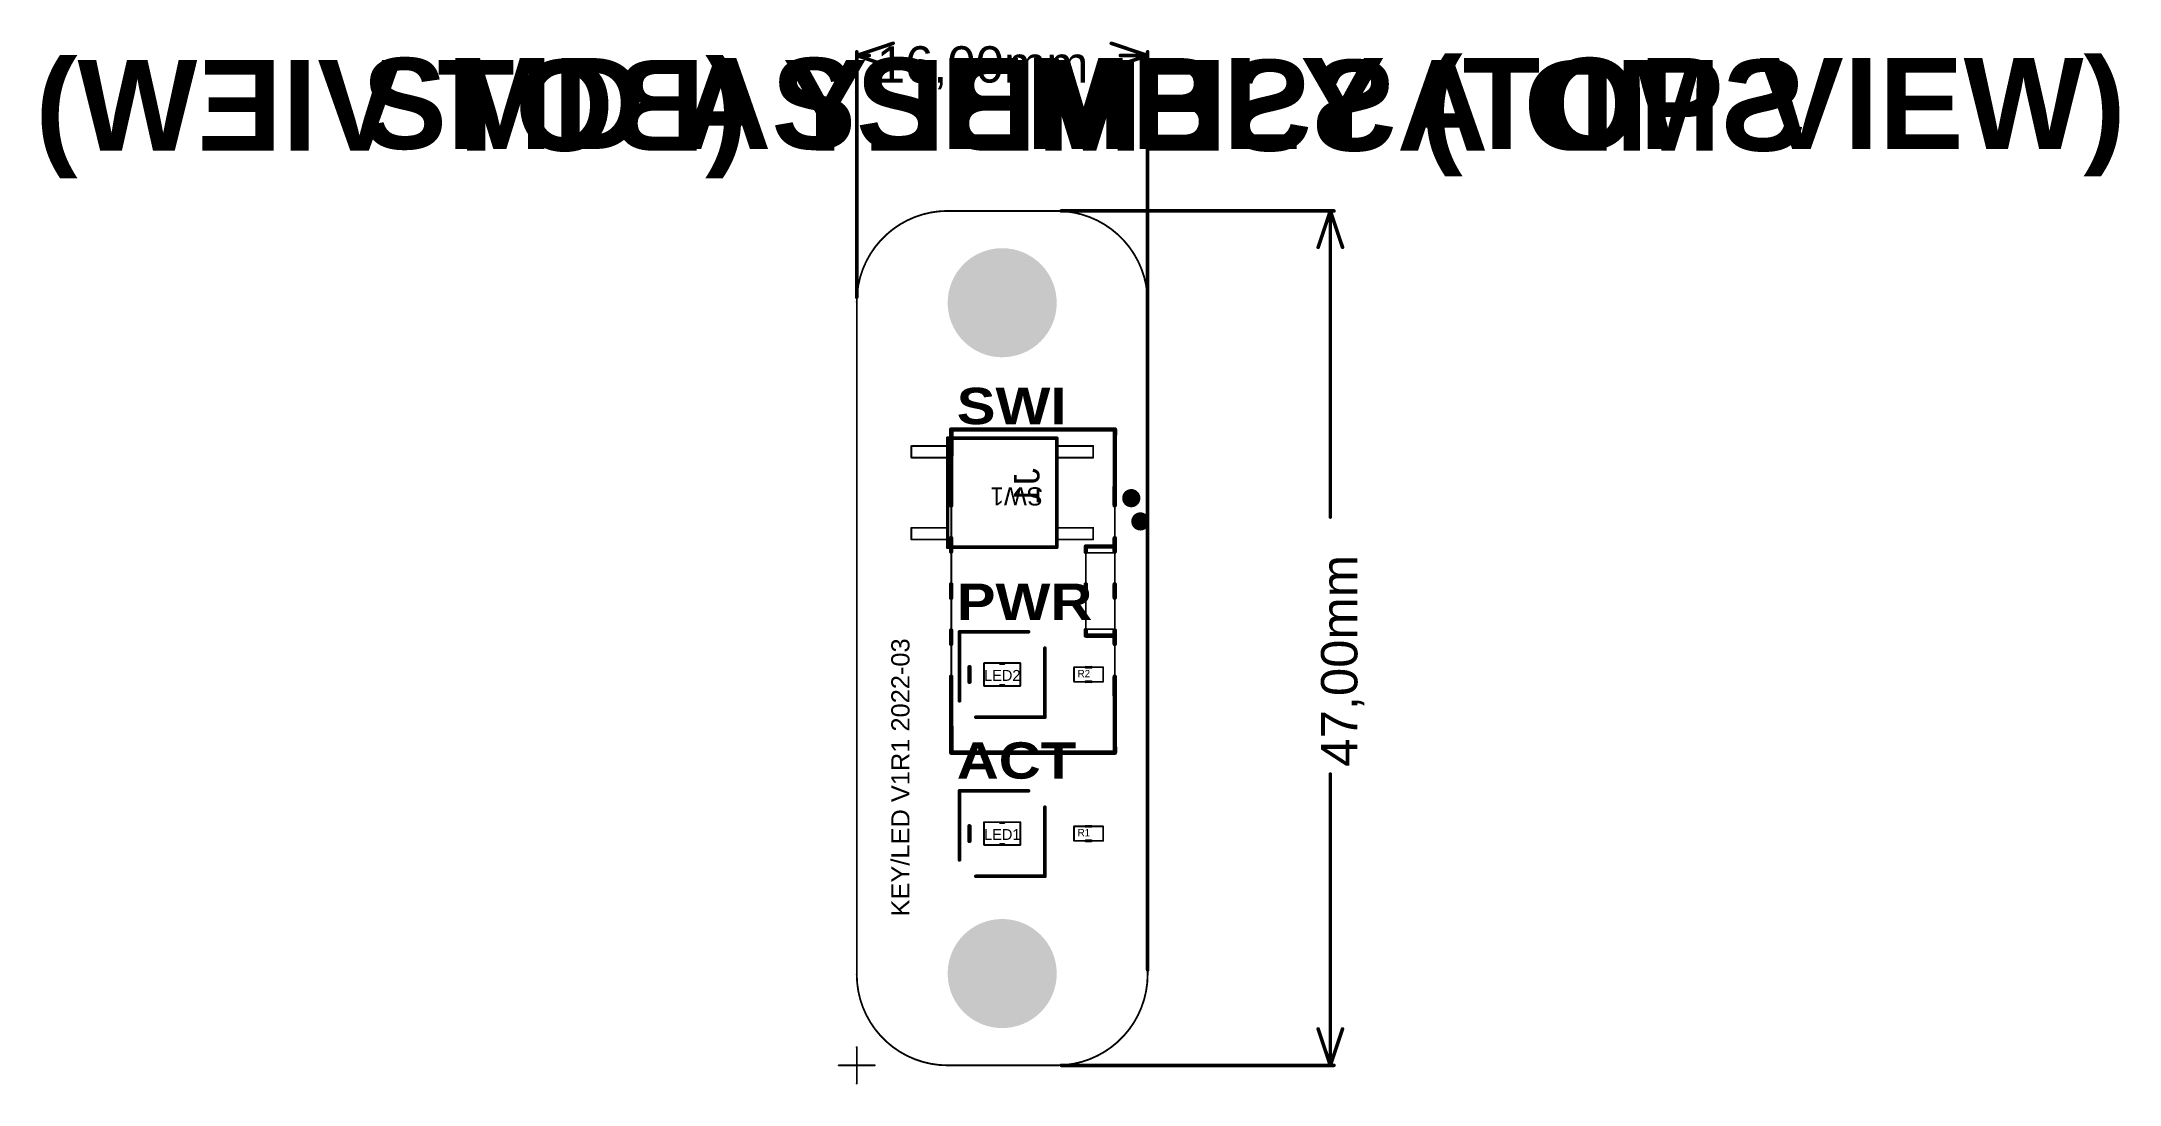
# Model space of a CAD drawing. Header units: millimetres. Extents: x -45 to 69, y -1 to 56.
import ezdxf

# ---------------------------------------------------------------- set-up
doc = ezdxf.new("R2010")
doc.units = ezdxf.units.MM
for name, color, linetype in [('BottomOverlay', 54, 'Continuous'), ('Mechanical1', 6, 'Continuous'), ('Mechanical10', 56, 'Continuous'), ('Mechanical19', 56, 'Continuous'), ('Mechanical20', 56, 'Continuous'), ('MultiLayer', 9, 'Continuous'), ('TopOverlay', 2, 'Continuous')]:
    doc.layers.add(name, color=color, linetype=linetype)
doc.styles.add('Arial', font='', dxfattribs={"height": 0.2})
doc.styles.add('Arial Black', font='', dxfattribs={"height": 0.2})
doc.styles.add('Microsoft Sans Serif', font='', dxfattribs={"height": 0.2})
doc.styles.get('Arial').set_extended_font_data('Arial')
doc.styles.get('Arial Black').set_extended_font_data('Arial Black')
doc.styles.get('Microsoft Sans Serif').set_extended_font_data('Microsoft Sans Serif', bold=True)

# ---------------------------------------------------------------- blocks, each defined once
blk = doc.blocks.new('SWI_SHR_1301_9319_1')
at = {"layer": 'Mechanical19', "const_width": 0.1}
for points in [[(-3, 2.57), (-5, 2.57)], [(-5, 2.57), (-5, 1.93)], [(3, 3), (-3, 3)], [(-3, 3), (-3, -3)], [(3, 3), (3, -3)], [(5, 2.57), (3, 2.57)], [(5, 1.93), (5, 2.57)], [(-3, 1.93), (-5, 1.93)], [(5, 1.93), (3, 1.93)], [(-5, -2.57), (-5, -1.93)], [(-3, -1.93), (-5, -1.93)], [(5, -1.93), (3, -1.93)], [(5, -1.93), (5, -2.57)], [(-3, -2.57), (-5, -2.57)], [(3, -3), (-3, -3)], [(5, -2.57), (3, -2.57)]]:
    blk.add_lwpolyline(points, dxfattribs=at)
at = {"layer": 'Mechanical19', "const_width": 0.05}
for points in [[(-5.03, 2.57, 1), (-4.98, 2.57, 1)], [(-5.03, 2.57, 1), (-4.98, 2.57, 1)], [(-3.02, 3, 1), (-2.98, 3, 1)], [(-3.02, 3, 1), (-2.98, 3, 1)], [(-3.02, 2.57, 1), (-2.98, 2.57, 1)], [(2.98, 3, 1), (3.02, 3, 1)], [(2.98, 3, 1), (3.02, 3, 1)], [(2.98, 2.57, 1), (3.02, 2.57, 1)], [(4.98, 2.57, 1), (5.02, 2.57, 1)], [(4.98, 2.57, 1), (5.02, 2.57, 1)], [(-5.03, 1.93, 1), (-4.98, 1.93, 1)], [(-5.03, 1.93, 1), (-4.98, 1.93, 1)], [(-3.02, 1.93, 1), (-2.98, 1.93, 1)], [(2.98, 1.93, 1), (3.02, 1.93, 1)], [(4.98, 1.93, 1), (5.02, 1.93, 1)], [(4.98, 1.93, 1), (5.02, 1.93, 1)], [(-5.03, -1.93, 1), (-4.98, -1.93, 1)], [(-5.03, -1.93, 1), (-4.98, -1.93, 1)], [(-3.02, -1.93, 1), (-2.98, -1.93, 1)], [(2.98, -1.93, 1), (3.02, -1.93, 1)], [(4.98, -1.93, 1), (5.02, -1.93, 1)], [(4.98, -1.93, 1), (5.02, -1.93, 1)], [(-5.03, -2.57, 1), (-4.98, -2.57, 1)], [(-5.03, -2.57, 1), (-4.98, -2.57, 1)], [(-3.02, -2.57, 1), (-2.98, -2.57, 1)], [(-3.02, -3, 1), (-2.98, -3, 1)], [(-3.02, -3, 1), (-2.98, -3, 1)], [(2.98, -2.57, 1), (3.02, -2.57, 1)], [(2.98, -3, 1), (3.02, -3, 1)], [(2.98, -3, 1), (3.02, -3, 1)], [(4.98, -2.57, 1), (5.02, -2.57, 1)], [(4.98, -2.57, 1), (5.02, -2.57, 1)]]:
    blk.add_lwpolyline(points, format="xyb", close=True, dxfattribs=at)
at = {"layer": 'TopOverlay', "const_width": 0.2}
for points in [[(-3, 3), (-3, -3)], [(3, 3), (-3, 3)], [(3, 3), (3, -3)], [(3, -3), (-3, -3)]]:
    blk.add_lwpolyline(points, dxfattribs=at)
at = {"layer": 'TopOverlay', "const_width": 0.1}
for points in [[(-3.05, 3, 1), (-2.95, 3, 1)], [(-3.05, 3, 1), (-2.95, 3, 1)], [(2.95, 3, 1), (3.05, 3, 1)], [(2.95, 3, 1), (3.05, 3, 1)], [(-3.05, -3, 1), (-2.95, -3, 1)], [(-3.05, -3, 1), (-2.95, -3, 1)], [(2.95, -3, 1), (3.05, -3, 1)], [(2.95, -3, 1), (3.05, -3, 1)]]:
    blk.add_lwpolyline(points, format="xyb", close=True, dxfattribs=at)
at = {"layer": 'Mechanical19'}
blk.add_text('SW1', height=1, dxfattribs=at).set_placement((-2.25, -0.3))
blk = doc.blocks.new('LED_BVR_VLP_400_F_2')
at = {"layer": 'TopOverlay', "const_width": 0.2}
for points in [[(-2.35, -1.45), (-2.35, 2.35)], [(-2.35, 2.35), (1.45, 2.35)], [(2.35, -2.35), (2.35, 1.45)], [(-1.45, -2.35), (2.35, -2.35)]]:
    blk.add_lwpolyline(points, dxfattribs=at)
at = {"layer": 'TopOverlay', "const_width": 0.1}
for points in [[(-2.4, 2.35, 1), (-2.3, 2.35, 1)], [(-2.4, 2.35, 1), (-2.3, 2.35, 1)], [(1.4, 2.35, 1), (1.5, 2.35, 1)], [(2.3, 1.45, 1), (2.4, 1.45, 1)], [(-2.4, -1.45, 1), (-2.3, -1.45, 1)], [(-1.5, -2.35, 1), (-1.4, -2.35, 1)], [(2.3, -2.35, 1), (2.4, -2.35, 1)], [(2.3, -2.35, 1), (2.4, -2.35, 1)]]:
    blk.add_lwpolyline(points, format="xyb", close=True, dxfattribs=at)
blk = doc.blocks.new('LED_BVR_VLP_400_F_3')
at = {"layer": 'TopOverlay', "const_width": 0.2}
for points in [[(-2.35, -1.45), (-2.35, 2.35)], [(-2.35, 2.35), (1.45, 2.35)], [(2.35, -2.35), (2.35, 1.45)], [(-1.45, -2.35), (2.35, -2.35)]]:
    blk.add_lwpolyline(points, dxfattribs=at)
at = {"layer": 'TopOverlay', "const_width": 0.1}
for points in [[(-2.4, 2.35, 1), (-2.3, 2.35, 1)], [(-2.4, 2.35, 1), (-2.3, 2.35, 1)], [(1.4, 2.35, 1), (1.5, 2.35, 1)], [(2.3, 1.45, 1), (2.4, 1.45, 1)], [(-2.4, -1.45, 1), (-2.3, -1.45, 1)], [(-1.5, -2.35, 1), (-1.4, -2.35, 1)], [(2.3, -2.35, 1), (2.4, -2.35, 1)], [(2.3, -2.35, 1), (2.4, -2.35, 1)]]:
    blk.add_lwpolyline(points, format="xyb", close=True, dxfattribs=at)
blk = doc.blocks.new('LED_0805_RED_R_4')
at = {"layer": 'Mechanical19'}
for points, const_width in [([(-1.8, -0.4), (-1.8, 0.4)], 0.25), ([(-1, 0.63), (1, 0.63)], 0.1), ([(-1, -0.63), (-1, 0.63)], 0.1), ([(1, -0.63), (1, 0.63)], 0.1), ([(-1, -0.63), (1, -0.63)], 0.1)]:
    blk.add_lwpolyline(points, dxfattribs=dict(at, const_width=const_width))
for points, const_width in [([(-1.86, 0.4, 1), (-1.74, 0.4, 1)], 0.125), ([(-1.02, 0.63, 1), (-0.98, 0.63, 1)], 0.05), ([(-1.02, 0.63, 1), (-0.98, 0.63, 1)], 0.05), ([(0.98, 0.63, 1), (1.02, 0.63, 1)], 0.05), ([(0.98, 0.63, 1), (1.02, 0.63, 1)], 0.05), ([(-1.86, -0.4, 1), (-1.74, -0.4, 1)], 0.125), ([(-1.02, -0.63, 1), (-0.98, -0.63, 1)], 0.05), ([(-1.02, -0.63, 1), (-0.98, -0.63, 1)], 0.05), ([(0.98, -0.63, 1), (1.02, -0.63, 1)], 0.05), ([(0.98, -0.63, 1), (1.02, -0.63, 1)], 0.05)]:
    blk.add_lwpolyline(points, format="xyb", close=True, dxfattribs=dict(at, const_width=const_width))
at = {"layer": 'TopOverlay'}
for points, const_width in [([(-1.8, -0.4), (-1.8, 0.4)], 0.25), ([(-0.1, 0.6), (0.1, 0.6)], 0.15), ([(-0.1, -0.6), (0.1, -0.6)], 0.15)]:
    blk.add_lwpolyline(points, dxfattribs=dict(at, const_width=const_width))
for points, const_width in [([(-1.86, 0.4, 1), (-1.74, 0.4, 1)], 0.125), ([(-0.14, 0.6, 1), (-0.06, 0.6, 1)], 0.075), ([(0.06, 0.6, 1), (0.14, 0.6, 1)], 0.075), ([(-1.86, -0.4, 1), (-1.74, -0.4, 1)], 0.125), ([(-0.14, -0.6, 1), (-0.06, -0.6, 1)], 0.075), ([(0.06, -0.6, 1), (0.14, -0.6, 1)], 0.075)]:
    blk.add_lwpolyline(points, format="xyb", close=True, dxfattribs=dict(at, const_width=const_width))
at = {"layer": 'Mechanical19'}
blk.add_text('LED2', height=0.6, dxfattribs=at).set_placement((-1, -0.35))
blk = doc.blocks.new('LED_0805_GRN_R_5')
at = {"layer": 'Mechanical19'}
for points, const_width in [([(-1.8, -0.4), (-1.8, 0.4)], 0.25), ([(-1, -0.63), (-1, 0.63)], 0.1), ([(-1, 0.63), (1, 0.63)], 0.1), ([(1, -0.63), (1, 0.63)], 0.1), ([(-1, -0.63), (1, -0.63)], 0.1)]:
    blk.add_lwpolyline(points, dxfattribs=dict(at, const_width=const_width))
for points, const_width in [([(-1.86, 0.4, 1), (-1.74, 0.4, 1)], 0.125), ([(-1.02, 0.63, 1), (-0.98, 0.63, 1)], 0.05), ([(-1.02, 0.63, 1), (-0.98, 0.63, 1)], 0.05), ([(0.98, 0.63, 1), (1.02, 0.63, 1)], 0.05), ([(0.98, 0.63, 1), (1.02, 0.63, 1)], 0.05), ([(-1.86, -0.4, 1), (-1.74, -0.4, 1)], 0.125), ([(-1.02, -0.63, 1), (-0.98, -0.63, 1)], 0.05), ([(-1.02, -0.63, 1), (-0.98, -0.63, 1)], 0.05), ([(0.98, -0.63, 1), (1.02, -0.63, 1)], 0.05), ([(0.98, -0.63, 1), (1.02, -0.63, 1)], 0.05)]:
    blk.add_lwpolyline(points, format="xyb", close=True, dxfattribs=dict(at, const_width=const_width))
at = {"layer": 'TopOverlay'}
for points, const_width in [([(-1.8, -0.4), (-1.8, 0.4)], 0.25), ([(-0.1, 0.6), (0.1, 0.6)], 0.15), ([(-0.1, -0.6), (0.1, -0.6)], 0.15)]:
    blk.add_lwpolyline(points, dxfattribs=dict(at, const_width=const_width))
for points, const_width in [([(-1.86, 0.4, 1), (-1.74, 0.4, 1)], 0.125), ([(-0.14, 0.6, 1), (-0.06, 0.6, 1)], 0.075), ([(0.06, 0.6, 1), (0.14, 0.6, 1)], 0.075), ([(-1.86, -0.4, 1), (-1.74, -0.4, 1)], 0.125), ([(-0.14, -0.6, 1), (-0.06, -0.6, 1)], 0.075), ([(0.06, -0.6, 1), (0.14, -0.6, 1)], 0.075)]:
    blk.add_lwpolyline(points, format="xyb", close=True, dxfattribs=dict(at, const_width=const_width))
at = {"layer": 'Mechanical19'}
blk.add_text('LED1', height=0.6, dxfattribs=at).set_placement((-1, -0.35))
blk = doc.blocks.new('CON_IDC_SMD_P254_2X04_B_6')
at = {"layer": 'BottomOverlay'}
for points, const_width in [([(-4.9, 5.4, 1), (-5.4, 5.4, 1)], 0.5), ([(-8.99, 4.5, 1), (-8.87, 4.5, 1)], 0.125), ([(-8.99, 4.5, 1), (-8.87, 4.5, 1)], 0.125), ([(-5.52, 5.4, 1), (-5.28, 5.4, 1)], 0.25), ([(-5.02, 5.4, 1), (-4.78, 5.4, 1)], 0.25), ([(-4.81, 4.49, 1), (-4.69, 4.49, 1)], 0.125), ([(-3.01, 4.49, 1), (-2.89, 4.49, 1)], 0.125), ([(-3.01, 4.49, 1), (-2.89, 4.49, 1)], 0.125), ([(-2.55, 4.5, 1), (-2.43, 4.5, 1)], 0.125), ([(-2.27, 4.49, 1), (-2.15, 4.49, 1)], 0.125), ([(-2.27, 4.49, 1), (-2.15, 4.49, 1)], 0.125), ([(-0.47, 4.49, 1), (-0.35, 4.49, 1)], 0.125), ([(-0.47, 4.49, 1), (-0.35, 4.49, 1)], 0.125), ([(0.27, 4.49, 1), (0.39, 4.49, 1)], 0.125), ([(0.27, 4.49, 1), (0.39, 4.49, 1)], 0.125), ([(2.07, 4.49, 1), (2.19, 4.49, 1)], 0.125), ([(2.07, 4.49, 1), (2.19, 4.49, 1)], 0.125), ([(2.35, 4.5, 1), (2.47, 4.5, 1)], 0.125), ([(2.81, 4.49, 1), (2.93, 4.49, 1)], 0.125), ([(2.81, 4.49, 1), (2.93, 4.49, 1)], 0.125), ([(4.61, 4.49, 1), (4.73, 4.49, 1)], 0.125), ([(8.79, 4.5, 1), (8.91, 4.5, 1)], 0.125), ([(8.79, 4.5, 1), (8.91, 4.5, 1)], 0.125), ([(-2.55, 2.9, 1), (-2.43, 2.9, 1)], 0.125), ([(-2.55, 2.9, 1), (-2.43, 2.9, 1)], 0.125), ([(-2.25, 2.9, 1), (-2.13, 2.9, 1)], 0.125), ([(-0.47, 2.9, 1), (-0.35, 2.9, 1)], 0.125), ([(0.27, 2.9, 1), (0.39, 2.9, 1)], 0.125), ([(2.05, 2.9, 1), (2.17, 2.9, 1)], 0.125), ([(2.35, 2.9, 1), (2.47, 2.9, 1)], 0.125), ([(2.35, 2.9, 1), (2.47, 2.9, 1)], 0.125), ([(-8.99, -4.5, 1), (-8.87, -4.5, 1)], 0.125), ([(-8.99, -4.5, 1), (-8.87, -4.5, 1)], 0.125), ([(-4.81, -4.51, 1), (-4.69, -4.51, 1)], 0.125), ([(-3.01, -4.51, 1), (-2.89, -4.51, 1)], 0.125), ([(-2.27, -4.51, 1), (-2.15, -4.51, 1)], 0.125), ([(-0.47, -4.51, 1), (-0.35, -4.51, 1)], 0.125), ([(0.27, -4.51, 1), (0.39, -4.51, 1)], 0.125), ([(2.07, -4.51, 1), (2.19, -4.51, 1)], 0.125), ([(2.81, -4.51, 1), (2.93, -4.51, 1)], 0.125), ([(4.61, -4.51, 1), (4.73, -4.51, 1)], 0.125), ([(4.61, -4.51, 1), (4.73, -4.51, 1)], 0.125), ([(5.35, -4.51, 1), (5.47, -4.51, 1)], 0.125), ([(7.15, -4.51, 1), (7.27, -4.51, 1)], 0.125), ([(7.89, -4.51, 1), (8.01, -4.51, 1)], 0.125), ([(8.79, -4.5, 1), (8.91, -4.5, 1)], 0.125), ([(8.79, -4.5, 1), (8.91, -4.5, 1)], 0.125)]:
    blk.add_lwpolyline(points, format="xyb", close=True, dxfattribs=dict(at, const_width=const_width))
at = {"layer": 'BottomOverlay', "const_width": 0.25}
for points in [[(-8.93, -4.5), (-8.93, 4.5)], [(-4.75, 4.49), (-8.93, 4.5)], [(-2.21, 4.49), (-2.95, 4.49)], [(-2.21, 4.49), (-2.95, 4.49)], [(-2.49, 2.9), (-2.49, 4.5)], [(0.33, 4.49), (-0.41, 4.49)], [(0.33, 4.49), (-0.41, 4.49)], [(2.87, 4.49), (2.13, 4.49)], [(2.87, 4.49), (2.13, 4.49)], [(2.41, 2.9), (2.41, 4.5)], [(4.67, 4.49), (8.85, 4.5)], [(8.85, -4.5), (8.85, 4.5)], [(-2.19, 2.9), (-2.49, 2.9)], [(0.33, 2.9), (-0.41, 2.9)], [(2.11, 2.9), (2.41, 2.9)], [(-4.75, -4.51), (-8.93, -4.5)], [(-2.21, -4.51), (-2.95, -4.51)], [(0.33, -4.51), (-0.41, -4.51)], [(2.87, -4.51), (2.13, -4.51)], [(5.41, -4.51), (4.67, -4.51)], [(4.67, -4.51), (8.85, -4.5)], [(7.95, -4.51), (7.21, -4.51)]]:
    blk.add_lwpolyline(points, dxfattribs=at)
at = {"layer": 'Mechanical20'}
for points, const_width in [([(-3.62, 5.9, 1), (-4.12, 5.9, 1)], 0.5), ([(-4.24, 5.9, 1), (-4, 5.9, 1)], 0.25), ([(-3.74, 5.9, 1), (-3.5, 5.9, 1)], 0.25), ([(-8.95, 4.5, 1), (-8.91, 4.5, 1)], 0.05), ([(-8.95, 4.5, 1), (-8.91, 4.5, 1)], 0.05), ([(-2.16, 4.5, 1), (-2.12, 4.5, 1)], 0.05), ([(2.04, 4.5, 1), (2.08, 4.5, 1)], 0.05), ([(8.83, 4.5, 1), (8.87, 4.5, 1)], 0.05), ([(8.83, 4.5, 1), (8.87, 4.5, 1)], 0.05), ([(-2.16, 2.9, 1), (-2.12, 2.9, 1)], 0.05), ([(-2.16, 2.9, 1), (-2.12, 2.9, 1)], 0.05), ([(2.04, 2.9, 1), (2.08, 2.9, 1)], 0.05), ([(2.04, 2.9, 1), (2.08, 2.9, 1)], 0.05), ([(-8.95, -4.5, 1), (-8.91, -4.5, 1)], 0.05), ([(-8.95, -4.5, 1), (-8.91, -4.5, 1)], 0.05), ([(8.83, -4.5, 1), (8.87, -4.5, 1)], 0.05), ([(8.83, -4.5, 1), (8.87, -4.5, 1)], 0.05)]:
    blk.add_lwpolyline(points, format="xyb", close=True, dxfattribs=dict(at, const_width=const_width))
at = {"layer": 'Mechanical20', "const_width": 0.1}
for points in [[(-8.93, -4.5), (-8.93, 4.5)], [(8.85, 4.5), (-8.93, 4.5)], [(-2.14, 2.9), (-2.14, 4.5)], [(2.06, 2.9), (2.06, 4.5)], [(8.85, -4.5), (8.85, 4.5)], [(2.06, 2.9), (-2.14, 2.9)], [(8.85, -4.5), (-8.93, -4.5)]]:
    blk.add_lwpolyline(points, dxfattribs=at)
at = {"layer": 'Mechanical20', "text_generation_flag": 2}
blk.add_text('J1', height=1.4, rotation=-180, dxfattribs=at).set_placement((-6.8, 0.35))
blk = doc.blocks.new('RES_0603_R_10')
at = {"layer": 'Mechanical19', "const_width": 0.1}
for points in [[(-0.8, -0.4), (-0.8, 0.4)], [(-0.8, 0.4), (0.8, 0.4)], [(0.8, -0.4), (0.8, 0.4)], [(-0.8, -0.4), (0.8, -0.4)]]:
    blk.add_lwpolyline(points, dxfattribs=at)
at = {"layer": 'Mechanical19', "const_width": 0.05}
for points in [[(-0.82, 0.4, 1), (-0.78, 0.4, 1)], [(-0.82, 0.4, 1), (-0.78, 0.4, 1)], [(0.77, 0.4, 1), (0.82, 0.4, 1)], [(0.77, 0.4, 1), (0.82, 0.4, 1)], [(-0.82, -0.4, 1), (-0.78, -0.4, 1)], [(-0.82, -0.4, 1), (-0.78, -0.4, 1)], [(0.77, -0.4, 1), (0.82, -0.4, 1)], [(0.77, -0.4, 1), (0.82, -0.4, 1)]]:
    blk.add_lwpolyline(points, format="xyb", close=True, dxfattribs=at)
at = {"layer": 'TopOverlay', "const_width": 0.15}
for points in [[(-0.15, 0.4), (0.15, 0.4)], [(-0.15, -0.4), (0.15, -0.4)]]:
    blk.add_lwpolyline(points, dxfattribs=at)
at = {"layer": 'TopOverlay', "const_width": 0.075}
for points in [[(-0.19, 0.4, 1), (-0.11, 0.4, 1)], [(0.11, 0.4, 1), (0.19, 0.4, 1)], [(-0.19, -0.4, 1), (-0.11, -0.4, 1)], [(0.11, -0.4, 1), (0.19, -0.4, 1)]]:
    blk.add_lwpolyline(points, format="xyb", close=True, dxfattribs=at)
at = {"layer": 'Mechanical19'}
blk.add_text('R2', height=0.4, dxfattribs=at).set_placement((-0.6, -0.15))
blk = doc.blocks.new('RES_0603_R_11')
at = {"layer": 'Mechanical19', "const_width": 0.1}
for points in [[(-0.8, -0.4), (-0.8, 0.4)], [(-0.8, 0.4), (0.8, 0.4)], [(0.8, -0.4), (0.8, 0.4)], [(-0.8, -0.4), (0.8, -0.4)]]:
    blk.add_lwpolyline(points, dxfattribs=at)
at = {"layer": 'Mechanical19', "const_width": 0.05}
for points in [[(-0.82, 0.4, 1), (-0.78, 0.4, 1)], [(-0.82, 0.4, 1), (-0.78, 0.4, 1)], [(0.77, 0.4, 1), (0.82, 0.4, 1)], [(0.77, 0.4, 1), (0.82, 0.4, 1)], [(-0.82, -0.4, 1), (-0.78, -0.4, 1)], [(-0.82, -0.4, 1), (-0.78, -0.4, 1)], [(0.77, -0.4, 1), (0.82, -0.4, 1)], [(0.77, -0.4, 1), (0.82, -0.4, 1)]]:
    blk.add_lwpolyline(points, format="xyb", close=True, dxfattribs=at)
at = {"layer": 'TopOverlay', "const_width": 0.15}
for points in [[(-0.15, 0.4), (0.15, 0.4)], [(-0.15, -0.4), (0.15, -0.4)]]:
    blk.add_lwpolyline(points, dxfattribs=at)
at = {"layer": 'TopOverlay', "const_width": 0.075}
for points in [[(-0.19, 0.4, 1), (-0.11, 0.4, 1)], [(0.11, 0.4, 1), (0.19, 0.4, 1)], [(-0.19, -0.4, 1), (-0.11, -0.4, 1)], [(0.11, -0.4, 1), (0.19, -0.4, 1)]]:
    blk.add_lwpolyline(points, format="xyb", close=True, dxfattribs=at)
at = {"layer": 'Mechanical19'}
blk.add_text('R1', height=0.4, dxfattribs=at).set_placement((-0.6, -0.15))

msp = doc.modelspace()

# ---------------------------------------------------------------- hatches: boundary and pattern name
at = {"layer": 'MultiLayer'}
h = msp.add_hatch(color=9, dxfattribs=at)
edge = h.paths.add_edge_path()
edge.add_arc((8, 41.95), 3, 0, 360)
h = msp.add_hatch(color=9, dxfattribs=at)
edge = h.paths.add_edge_path()
edge.add_arc((8, 5.05), 3, 0, 360)

# ---------------------------------------------------------------- linework, layer by layer
at = {"layer": 'Mechanical1', "const_width": 0.1}
for points in [[(0, 42, -0.414214), (5, 47)], [(11, 47, -0.414214), (16, 42)], [(5, 0, -0.414214), (0, 5)], [(16, 5, -0.414214), (11, 0)]]:
    msp.add_lwpolyline(points, format="xyb", dxfattribs=at)
for points in [[(5, 47), (11, 47)], [(0, 42), (0, 5)], [(16, 42), (16, 5)], [(5, 0), (11, 0)]]:
    msp.add_lwpolyline(points, dxfattribs=at)
at = {"layer": 'Mechanical1', "const_width": 0.05}
for points in [[(4.98, 47, 1), (5.02, 47, 1)], [(4.98, 47, 1), (5.02, 47, 1)], [(10.98, 47, 1), (11.02, 47, 1)], [(10.98, 47, 1), (11.02, 47, 1)], [(-0.03, 42, 1), (0.02, 42, 1)], [(-0.03, 42, 1), (0.02, 42, 1)], [(15.97, 42, 1), (16.02, 42, 1)], [(15.97, 42, 1), (16.02, 42, 1)], [(-0.03, 5, 1), (0.02, 5, 1)], [(-0.03, 5, 1), (0.02, 5, 1)], [(15.97, 5, 1), (16.02, 5, 1)], [(15.97, 5, 1), (16.02, 5, 1)], [(4.98, 0, 1), (5.02, 0, 1)], [(4.98, 0, 1), (5.02, 0, 1)], [(10.98, 0, 1), (11.02, 0, 1)], [(10.98, 0, 1), (11.02, 0, 1)]]:
    msp.add_lwpolyline(points, format="xyb", close=True, dxfattribs=at)
at = {"layer": 'Mechanical10'}
for points, const_width in [([(0, 55.55), (2, 56.22)], 0.2), ([(14, 56.22), (16, 55.55)], 0.2), ([(0, 42.25), (0, 55.75)], 0.2), ([(0, 55.55), (2, 54.88)], 0.2), ([(0, 55.55), (0.69, 55.55)], 0.2), ([(14, 54.88), (16, 55.55)], 0.2), ([(14.5, 55.55), (16, 55.55)], 0.2), ([(16, 5.25), (16, 55.75)], 0.2), ([(11.25, 47), (26.25, 47)], 0.2), ([(25.38, 45), (26.05, 47)], 0.2), ([(26.05, 47), (26.72, 45)], 0.2), ([(26.05, 30.16), (26.05, 47)], 0.2), ([(26.05, 0), (26.05, 16.02)], 0.2), ([(25.38, 2), (26.05, 0)], 0.2), ([(26.05, 0), (26.72, 2)], 0.2), ([(-1, 0), (0, 0)], 0.1), ([(0, 0), (0, 1)], 0.1), ([(0, -1), (0, 0)], 0.1), ([(0, 0), (1, 0)], 0.1), ([(11.25, 0), (26.25, 0)], 0.2)]:
    msp.add_lwpolyline(points, dxfattribs=dict(at, const_width=const_width))
for points, const_width in [([(1.95, 56.22, 1), (2.05, 56.22, 1)], 0.1), ([(13.95, 56.22, 1), (14.05, 56.22, 1)], 0.1), ([(-0.05, 55.75, 1), (0.05, 55.75, 1)], 0.1), ([(-0.05, 55.55, 1), (0.05, 55.55, 1)], 0.1), ([(-0.05, 55.55, 1), (0.05, 55.55, 1)], 0.1), ([(-0.05, 55.55, 1), (0.05, 55.55, 1)], 0.1), ([(0.64, 55.55, 1), (0.74, 55.55, 1)], 0.1), ([(1.95, 54.88, 1), (2.05, 54.88, 1)], 0.1), ([(13.95, 54.88, 1), (14.05, 54.88, 1)], 0.1), ([(14.45, 55.55, 1), (14.55, 55.55, 1)], 0.1), ([(15.95, 55.75, 1), (16.05, 55.75, 1)], 0.1), ([(15.95, 55.55, 1), (16.05, 55.55, 1)], 0.1), ([(15.95, 55.55, 1), (16.05, 55.55, 1)], 0.1), ([(15.95, 55.55, 1), (16.05, 55.55, 1)], 0.1), ([(11.2, 47, 1), (11.3, 47, 1)], 0.1), ([(26, 47, 1), (26.1, 47, 1)], 0.1), ([(26, 47, 1), (26.1, 47, 1)], 0.1), ([(26, 47, 1), (26.1, 47, 1)], 0.1), ([(26.2, 47, 1), (26.3, 47, 1)], 0.1), ([(25.33, 45, 1), (25.43, 45, 1)], 0.1), ([(26.67, 45, 1), (26.77, 45, 1)], 0.1), ([(-0.05, 42.25, 1), (0.05, 42.25, 1)], 0.1), ([(26, 30.16, 1), (26.1, 30.16, 1)], 0.1), ([(26, 16.02, 1), (26.1, 16.02, 1)], 0.1), ([(15.95, 5.25, 1), (16.05, 5.25, 1)], 0.1), ([(25.33, 2, 1), (25.43, 2, 1)], 0.1), ([(26.67, 2, 1), (26.77, 2, 1)], 0.1), ([(-1.02, 0, 1), (-0.98, 0, 1)], 0.05), ([(-0.03, 1, 1), (0.02, 1, 1)], 0.05), ([(-0.03, 0, 1), (0.02, 0, 1)], 0.05), ([(-0.03, 0, 1), (0.02, 0, 1)], 0.05), ([(-0.03, 0, 1), (0.02, 0, 1)], 0.05), ([(-0.03, 0, 1), (0.02, 0, 1)], 0.05), ([(0.98, 0, 1), (1.02, 0, 1)], 0.05), ([(11.2, 0, 1), (11.3, 0, 1)], 0.1), ([(26, 0, 1), (26.1, 0, 1)], 0.1), ([(26, 0, 1), (26.1, 0, 1)], 0.1), ([(26, 0, 1), (26.1, 0, 1)], 0.1), ([(26.2, 0, 1), (26.3, 0, 1)], 0.1), ([(-0.03, -1, 1), (0.02, -1, 1)], 0.05)]:
    msp.add_lwpolyline(points, format="xyb", close=True, dxfattribs=dict(at, const_width=const_width))

# ---------------------------------------------------------------- block references
for name, p, rotation in [('SWI_SHR_1301_9319_1', (8, 31.5), 180), ('CON_IDC_SMD_P254_2X04_B_6', (9.7, 26.05), 270), ('LED_0805_RED_R_4', (8, 21.5), 360), ('RES_0603_R_10', (12.75, 21.5), 360), ('LED_0805_GRN_R_5', (8, 12.75), 360), ('RES_0603_R_11', (12.75, 12.75), 360)]:
    msp.add_blockref(name, p, dxfattribs=dict(rotation=rotation))
for name, p in [('LED_BVR_VLP_400_F_3', (8, 21.5)), ('LED_BVR_VLP_400_F_2', (8, 12.75))]:
    msp.add_blockref(name, p)

# ---------------------------------------------------------------- texts
at = {"layer": 'Mechanical10', "style": 'Arial'}
msp.add_text('16,00mm', height=2, dxfattribs=at).set_placement((1.1, 54.06))
msp.add_text('47,00mm', height=2, rotation=90, dxfattribs=at).set_placement((27.54, 16.43))
at = {"layer": 'Mechanical19', "style": 'Microsoft Sans Serif'}
msp.add_text('SMD ASSEMBLY (TOP VIEW)', height=5, rotation=360, dxfattribs=at).set_placement((-27.2, 50.41))
at = {"layer": 'Mechanical20', "style": 'Microsoft Sans Serif', "text_generation_flag": 2}
msp.add_text('SMD ASSEMBLY (BOT VIEW)', height=5, rotation=360, dxfattribs=at).set_placement((52.2, 50.31))
at = {"layer": 'TopOverlay'}
for s, height, rotation, style, p in [('SWI', 2, 360, 'Arial Black', (5.5, 35.27)), ('PWR', 2, 360, 'Arial Black', (5.5, 24.5)), ('KEY/LED V1R1 2022-03', 1, 90, 'Arial', (2.9, 8.19)), ('ACT', 2, 360, 'Arial Black', (5.5, 15.77))]:
    msp.add_text(s, height=height, rotation=rotation, dxfattribs=dict(at, style=style)).set_placement(p)

doc.saveas('drawing.dxf')
